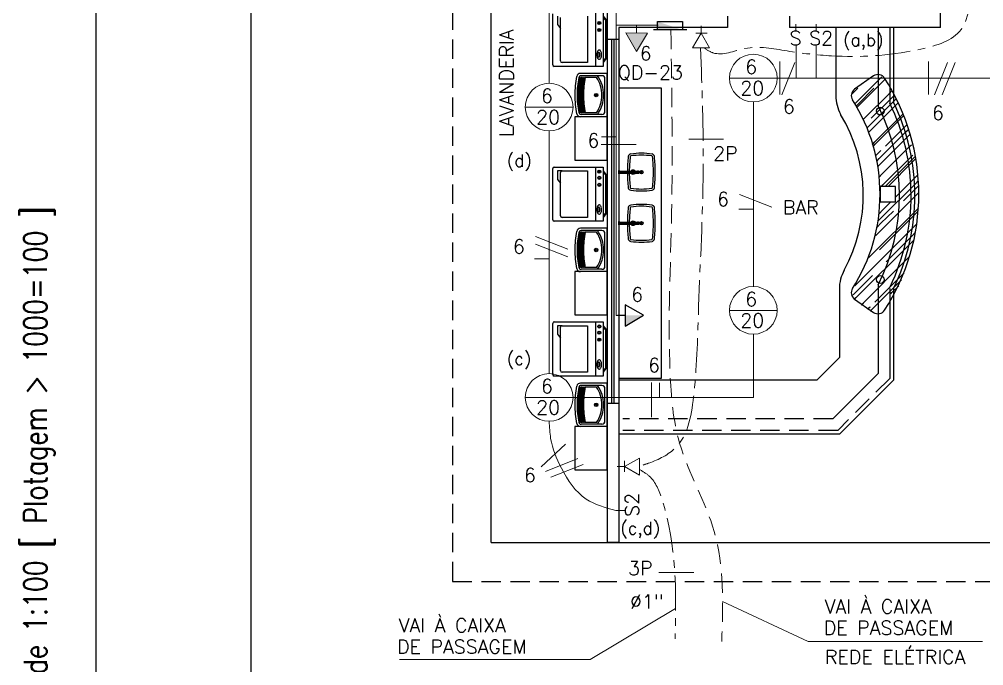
# Model space of a CAD drawing. Extents: x 1.6 to 100.8, y -3.3 to 55.9.
# Drawn here: x 1.56 to 14.01, y 8.02 to 16.37 of the extents above; entities that cross this region are included whole.
import ezdxf
from ezdxf.enums import TextEntityAlignment as Align

# ---------------------------------------------------------------- set-up
doc = ezdxf.new("R2010")
doc.units = 0
doc.header["$MEASUREMENT"] = 0
doc.linetypes.add('CENTER2', pattern=[1.125, 0.75, -0.125, 0.125, -0.125])
doc.linetypes.add('HIDDEN', pattern=[0.375, 0.25, -0.125])
doc.layers.get('0').update_dxf_attribs({"linetype": 'CONTINUOUS'})
for name, color, linetype in [('2-MATERIAIS', 2, 'CONTINUOUS'), ('FIACAO', 6, 'CONTINUOUS'), ('INTE-TOM', 4, 'CONTINUOUS'), ('QUADROS', 30, 'CONTINUOUS'), ('Texto', 2, 'CONTINUOUS'), ('Tub_Eletr_parede', 3, 'CONTINUOUS'), ('Tub_Eletr_piso', 3, 'HIDDEN'), ('Tub_Tel_piso', 230, 'HIDDEN')]:
    doc.layers.add(name, color=color, linetype=linetype)
doc.styles.add('ROMANS', font='romans.shx')
doc.styles.add('TXT_TEXTO', font='ROMANS.shx')

# ---------------------------------------------------------------- blocks, each defined once
blk = doc.blocks.new('QF')
at = {"layer": 'QUADROS'}
for p, q in [((-0.05, -0.15), (-0.05, 0.15)), ((-0.05, 0.15), (0.05, 0.15)), ((0.05, 0.2), (0.05, -0.2)), ((0.05, -0.15), (-0.05, -0.15))]:
    blk.add_line(p, q, dxfattribs=at)
blk.add_solid([(-0.05, -0.15), (0.05, 0.15), (0.05, -0.15)], dxfattribs=at)
blk = doc.blocks.new('T5')
at = {"layer": 'INTE-TOM'}
blk.add_line((0, 0.05), (0, 0), dxfattribs=at)
blk.add_lwpolyline([(-0.0689, 0.0495), (0.0689, 0.0505), (-0.0009, 0.1694)], close=True, dxfattribs=at)
blk.add_solid([(0, 0.05), (-0.0009, 0.1694), (0.0689, 0.0505)], dxfattribs=at)

msp = doc.modelspace()

# ---------------------------------------------------------------- linework, layer by layer
msp.add_line((2.544, 55.932), (2.544, 0.867))
at = {"color": 170}
msp.add_line((4.544, 54.932), (4.544, 1.867), dxfattribs=at)
at = {"color": 8, "linetype": 'HIDDEN'}
for p, q in [((7.147, 25.108), (7.147, 9.108)), ((12.792, 11.729), (12.121, 11.058)), ((9.147, 11.409), (9.297, 11.409)), ((12.059, 11.208), (9.347, 11.208)), ((12.121, 11.058), (9.347, 11.058)), ((7.147, 9.108), (25.147, 9.108))]:
    msp.add_line(p, q, dxfattribs=at)
at = {"color": 8}
for p, q in [((7.647, 9.608), (7.647, 24.608)), ((9.147, 24.608), (9.147, 9.608)), ((13.447, 16.259), (13.447, 21.559)), ((8.443, 15.779), (8.443, 16.439)), ((8.993, 16.459), (8.993, 15.759)), ((9.093, 16.459), (9.093, 15.759)), ((8.503, 16.409), (8.503, 16.299)), ((8.543, 15.829), (8.543, 16.389)), ((8.893, 16.409), (8.893, 15.809)), ((9.093, 16.409), (9.133, 16.359)), ((9.093, 16.4), (9.127, 16.357)), ((9.093, 16.392), (9.122, 16.356)), ((9.122, 16.356), (9.122, 15.863)), ((9.127, 16.357), (9.127, 15.862)), ((9.133, 16.359), (9.133, 15.859)), ((10.697, 16.409), (10.697, 16.259)), ((11.497, 16.409), (11.497, 16.259)), ((8.503, 16.299), (8.543, 16.249)), ((9.297, 16.259), (9.297, 9.608)), ((10.697, 16.259), (9.297, 16.259)), ((13.447, 16.259), (11.497, 16.259)), ((12.097, 16.259), (12.097, 15.38)), ((12.642, 16.259), (12.642, 15.25)), ((12.792, 16.259), (12.792, 15.285)), ((12.842, 16.259), (12.842, 15.297)), ((9.147, 16.109), (9.297, 16.109)), ((9.207, 11.409), (9.207, 16.109)), ((9.237, 11.409), (9.237, 16.109)), ((8.893, 15.809), (8.563, 15.809)), ((9.122, 15.863), (9.093, 15.827)), ((9.127, 15.862), (9.093, 15.819)), ((9.133, 15.859), (9.093, 15.809)), ((9.093, 15.759), (8.463, 15.759)), ((8.794, 15.617), (8.787, 15.617)), ((9.147, 15.668), (8.801, 15.668)), ((8.808, 15.617), (8.801, 15.617)), ((9.077, 15.638), (8.809, 15.638)), ((8.823, 15.617), (8.815, 15.617)), ((8.837, 15.617), (8.83, 15.617)), ((8.851, 15.617), (8.844, 15.617)), ((9.006, 15.617), (8.862, 15.617)), ((9.117, 15.178), (9.117, 15.598)), ((9.147, 15.108), (9.147, 15.668)), ((12.584, 15.635), (12.338, 15.463)), ((12.366, 15.3), (12.661, 15.595)), ((12.661, 15.595), (12.691, 15.625)), ((12.7, 15.559), (12.729, 15.588)), ((9.847, 15.478), (9.297, 15.478)), ((9.297, 15.478), (9.297, 14.208)), ((9.847, 11.733), (9.847, 15.478)), ((12.301, 15.397), (12.382, 15.479)), ((12.384, 15.271), (12.589, 15.477)), ((12.394, 15.253), (12.7, 15.559)), ((12.788, 15.41), (12.817, 15.44)), ((12.477, 15.099), (12.788, 15.41)), ((12.554, 15.088), (12.819, 15.353)), ((12.819, 15.353), (12.849, 15.382)), ((12.843, 15.306), (12.873, 15.336)), ((12.337, 15.271), (12.366, 15.3)), ((12.354, 15.242), (12.384, 15.271)), ((12.365, 15.224), (12.394, 15.253)), ((12.526, 14.989), (12.843, 15.306)), ((12.549, 14.934), (12.868, 15.254)), ((12.868, 15.254), (12.898, 15.284)), ((9.147, 15.108), (8.727, 15.108)), ((8.727, 15.108), (8.727, 14.548)), ((8.794, 15.16), (8.787, 15.16)), ((8.808, 15.16), (8.801, 15.16)), ((9.147, 15.108), (8.801, 15.108)), ((9.077, 15.138), (8.809, 15.138)), ((8.823, 15.16), (8.815, 15.16)), ((8.837, 15.16), (8.83, 15.16)), ((8.851, 15.16), (8.844, 15.16)), ((9.006, 15.16), (8.862, 15.16)), ((9.147, 14.548), (9.147, 15.108)), ((12.447, 15.069), (12.477, 15.099)), ((12.602, 14.783), (12.93, 15.111)), ((12.61, 14.758), (12.94, 15.088)), ((12.93, 15.111), (12.961, 15.142)), ((12.94, 15.088), (12.97, 15.119)), ((12.496, 14.959), (12.526, 14.989)), ((12.736, 14.729), (12.981, 14.974)), ((12.981, 14.974), (13.013, 15.006)), ((13.001, 14.913), (13.033, 14.945)), ((12.518, 14.903), (12.549, 14.934)), ((12.658, 14.57), (13.001, 14.913)), ((12.672, 14.499), (13.021, 14.848)), ((13.021, 14.848), (13.053, 14.88)), ((12.57, 14.751), (12.602, 14.783)), ((12.577, 14.726), (12.61, 14.758)), ((12.691, 14.366), (13.053, 14.728)), ((13.053, 14.728), (13.072, 14.747)), ((12.61, 14.603), (12.643, 14.636)), ((12.624, 14.536), (12.658, 14.57)), ((12.643, 14.636), (12.678, 14.671)), ((12.704, 14.227), (13.08, 14.603)), ((13.08, 14.603), (13.09, 14.612)), ((13.087, 14.561), (13.122, 14.595)), ((13.092, 14.53), (13.127, 14.565)), ((8.463, 14.459), (9.093, 14.459)), ((8.727, 14.548), (9.147, 14.548)), ((8.993, 14.459), (8.993, 13.759)), ((9.093, 14.459), (9.093, 13.759)), ((12.637, 14.464), (12.672, 14.499)), ((12.735, 14.208), (13.087, 14.561)), ((12.771, 14.208), (13.092, 14.53)), ((8.443, 13.779), (8.443, 14.439)), ((8.503, 14.409), (8.503, 14.299)), ((8.563, 14.409), (8.503, 14.409)), ((8.543, 13.829), (8.543, 14.389)), ((8.563, 14.409), (8.893, 14.409)), ((8.893, 14.409), (8.893, 13.809)), ((9.093, 14.409), (9.133, 14.359)), ((9.093, 14.4), (9.127, 14.357)), ((9.093, 14.392), (9.122, 14.356)), ((9.122, 14.356), (9.122, 13.863)), ((9.127, 14.357), (9.127, 13.862)), ((9.133, 14.359), (9.133, 13.859)), ((9.302, 14.415), (9.297, 14.415)), ((9.302, 14.413), (9.297, 14.413)), ((9.302, 14.407), (9.297, 14.407)), ((9.302, 14.399), (9.297, 14.399)), ((9.302, 14.388), (9.297, 14.388)), ((9.302, 14.38), (9.297, 14.38)), ((9.302, 14.374), (9.297, 14.374)), ((9.302, 14.372), (9.297, 14.372)), ((9.302, 14.406), (9.453, 14.406)), ((9.302, 14.404), (9.453, 14.404)), ((9.302, 14.402), (9.452, 14.402)), ((9.302, 14.398), (9.451, 14.398)), ((9.302, 14.389), (9.451, 14.389)), ((9.302, 14.384), (9.452, 14.384)), ((9.302, 14.382), (9.453, 14.382)), ((9.302, 14.381), (9.453, 14.381)), ((9.508, 14.406), (9.552, 14.406)), ((9.508, 14.404), (9.558, 14.404)), ((9.508, 14.382), (9.558, 14.382)), ((9.508, 14.381), (9.552, 14.381)), ((9.509, 14.402), (9.561, 14.402)), ((9.509, 14.384), (9.56, 14.384)), ((9.51, 14.398), (9.563, 14.398)), ((9.51, 14.389), (9.563, 14.389)), ((12.655, 14.33), (12.691, 14.366)), ((12.868, 14.069), (13.118, 14.319)), ((13.118, 14.319), (13.155, 14.356)), ((8.503, 14.299), (8.543, 14.249)), ((12.868, 14.208), (12.668, 14.208)), ((12.668, 14.208), (12.668, 14.008)), ((12.686, 14.208), (12.704, 14.227)), ((12.69, 13.81), (13.124, 14.243)), ((12.868, 14.008), (12.868, 14.208)), ((13.124, 14.243), (13.161, 14.281)), ((13.126, 14.179), (13.165, 14.218)), ((12.659, 13.623), (13.128, 14.092)), ((12.971, 14.024), (13.126, 14.179)), ((13.128, 14.092), (13.167, 14.132)), ((9.297, 14.008), (9.297, 12.508)), ((12.668, 14.008), (12.868, 14.008)), ((12.7, 13.901), (12.807, 14.008)), ((9.122, 13.863), (9.093, 13.827)), ((9.127, 13.862), (9.093, 13.819)), ((9.133, 13.859), (9.093, 13.809)), ((12.585, 13.351), (13.12, 13.886)), ((12.655, 13.856), (12.7, 13.901)), ((12.662, 13.389), (13.116, 13.844)), ((12.679, 13.732), (12.839, 13.891)), ((13.116, 13.844), (13.16, 13.887)), ((13.12, 13.886), (13.163, 13.929)), ((9.093, 13.759), (8.463, 13.759)), ((8.893, 13.809), (8.563, 13.809)), ((9.302, 13.755), (9.297, 13.755)), ((9.302, 13.752), (9.297, 13.752)), ((9.302, 13.747), (9.297, 13.747)), ((9.302, 13.739), (9.297, 13.739)), ((9.302, 13.727), (9.297, 13.727)), ((9.302, 13.719), (9.297, 13.719)), ((9.302, 13.714), (9.297, 13.714)), ((9.302, 13.712), (9.297, 13.712)), ((9.302, 13.746), (9.453, 13.746)), ((9.302, 13.744), (9.453, 13.744)), ((9.302, 13.742), (9.452, 13.742)), ((9.302, 13.737), (9.451, 13.737)), ((9.302, 13.729), (9.451, 13.729)), ((9.302, 13.724), (9.452, 13.724)), ((9.302, 13.722), (9.453, 13.722)), ((9.302, 13.721), (9.453, 13.721)), ((9.508, 13.746), (9.552, 13.746)), ((9.508, 13.744), (9.558, 13.744)), ((9.508, 13.722), (9.558, 13.722)), ((9.508, 13.721), (9.552, 13.721)), ((9.509, 13.742), (9.561, 13.742)), ((9.509, 13.724), (9.56, 13.724)), ((9.51, 13.737), (9.563, 13.737)), ((9.51, 13.729), (9.563, 13.729)), ((12.63, 13.683), (12.679, 13.732)), ((12.644, 13.763), (12.69, 13.81)), ((13.096, 13.678), (13.143, 13.725)), ((8.794, 13.617), (8.787, 13.617)), ((9.147, 13.668), (8.801, 13.668)), ((8.808, 13.617), (8.801, 13.617)), ((9.077, 13.638), (8.809, 13.638)), ((8.823, 13.617), (8.815, 13.617)), ((8.837, 13.617), (8.83, 13.617)), ((8.851, 13.617), (8.844, 13.617)), ((9.006, 13.617), (8.862, 13.617)), ((9.117, 13.178), (9.117, 13.598)), ((9.147, 13.108), (9.147, 13.668)), ((12.447, 13.029), (13.096, 13.678)), ((12.607, 13.571), (12.659, 13.623)), ((13.076, 13.567), (13.126, 13.617)), ((12.36, 12.773), (13.055, 13.467)), ((12.745, 13.235), (13.076, 13.567)), ((13.055, 13.467), (13.108, 13.52)), ((12.518, 13.284), (12.585, 13.351)), ((12.454, 12.707), (12.992, 13.246)), ((12.992, 13.246), (13.053, 13.307)), ((9.147, 13.108), (8.727, 13.108)), ((8.727, 13.108), (8.727, 12.548)), ((8.794, 13.16), (8.787, 13.16)), ((8.808, 13.16), (8.801, 13.16)), ((9.147, 13.108), (8.801, 13.108)), ((9.077, 13.138), (8.809, 13.138)), ((8.823, 13.16), (8.815, 13.16)), ((8.837, 13.16), (8.83, 13.16)), ((8.851, 13.16), (8.844, 13.16)), ((9.006, 13.16), (8.862, 13.16)), ((9.147, 12.548), (9.147, 13.108)), ((12.907, 13.019), (12.98, 13.092)), ((12.336, 12.826), (12.568, 13.059)), ((12.343, 12.925), (12.447, 13.029)), ((12.602, 12.714), (12.907, 13.019)), ((12.863, 12.922), (12.943, 13.002)), ((12.142, 12.885), (12.142, 11.998)), ((12.3, 12.791), (12.336, 12.826)), ((12.568, 12.627), (12.863, 12.922)), ((12.642, 12.937), (12.642, 11.791)), ((12.792, 12.89), (12.792, 11.729)), ((12.805, 12.822), (12.821, 12.837)), ((12.821, 12.837), (12.909, 12.925)), ((12.842, 12.89), (12.842, 11.708)), ((12.332, 12.744), (12.36, 12.773)), ((12.338, 12.754), (12.584, 12.582)), ((12.425, 12.679), (12.454, 12.707)), ((12.508, 12.62), (12.537, 12.649)), ((12.537, 12.649), (12.543, 12.655)), ((12.539, 12.598), (12.568, 12.627)), ((8.463, 12.459), (9.093, 12.459)), ((8.727, 12.548), (9.147, 12.548)), ((8.993, 12.459), (8.993, 11.759)), ((9.093, 12.459), (9.093, 11.759)), ((9.297, 12.508), (9.297, 11.733)), ((8.443, 11.779), (8.443, 12.439)), ((8.503, 12.409), (8.503, 12.299)), ((8.563, 12.409), (8.503, 12.409)), ((8.543, 11.829), (8.543, 12.389)), ((8.563, 12.409), (8.893, 12.409)), ((8.893, 12.409), (8.893, 11.809)), ((9.093, 12.409), (9.133, 12.359)), ((9.093, 12.4), (9.127, 12.357)), ((9.093, 12.392), (9.122, 12.356)), ((9.122, 12.356), (9.122, 11.863)), ((9.127, 12.357), (9.127, 11.862)), ((9.133, 12.359), (9.133, 11.859)), ((8.503, 12.299), (8.543, 12.249)), ((12.142, 11.998), (11.852, 11.708)), ((9.122, 11.863), (9.093, 11.827)), ((9.127, 11.862), (9.093, 11.819)), ((9.133, 11.859), (9.093, 11.809)), ((9.093, 11.759), (8.463, 11.759)), ((8.893, 11.809), (8.563, 11.809)), ((9.297, 11.733), (9.847, 11.733)), ((11.852, 11.708), (9.297, 11.708)), ((12.642, 11.791), (12.059, 11.208)), ((12.842, 11.708), (12.142, 11.008)), ((8.794, 11.617), (8.787, 11.617)), ((9.147, 11.668), (8.801, 11.668)), ((8.808, 11.617), (8.801, 11.617)), ((9.077, 11.638), (8.809, 11.638)), ((8.823, 11.617), (8.815, 11.617)), ((8.837, 11.617), (8.83, 11.617)), ((8.851, 11.617), (8.844, 11.617)), ((9.006, 11.617), (8.862, 11.617)), ((9.117, 11.178), (9.117, 11.598)), ((9.147, 11.108), (9.147, 11.668)), ((9.147, 11.108), (8.727, 11.108)), ((8.727, 11.108), (8.727, 10.548)), ((8.794, 11.16), (8.787, 11.16)), ((8.808, 11.16), (8.801, 11.16)), ((9.147, 11.108), (8.801, 11.108)), ((9.077, 11.138), (8.809, 11.138)), ((8.823, 11.16), (8.815, 11.16)), ((8.837, 11.16), (8.83, 11.16)), ((8.851, 11.16), (8.844, 11.16)), ((9.006, 11.16), (8.862, 11.16)), ((9.147, 10.548), (9.147, 11.108)), ((12.142, 11.008), (9.297, 11.008)), ((8.727, 10.548), (9.147, 10.548)), ((7.647, 9.608), (24.647, 9.608)), ((9.297, 9.608), (9.147, 9.608)), ((9.297, 9.608), (9.147, 9.608))]:
    msp.add_line(p, q, dxfattribs=at)
at = {"color": 171, "lineweight": 15}
for p, q in [((11.738, 8.33), (10.635, 8.849)), ((8.924, 8.1), (10.029, 8.756)), ((13.992, 8.33), (11.738, 8.33)), ((6.463, 8.1), (8.924, 8.1))]:
    msp.add_line(p, q, dxfattribs=at)
at = {"color": 8}
for points in [[(9.297, 14.371), (9.297, 14.416), (9.302, 14.416), (9.302, 14.371)], [(9.297, 13.711), (9.297, 13.756), (9.302, 13.756), (9.302, 13.711)]]:
    msp.add_lwpolyline(points, close=True, dxfattribs=at)
for centre, radius in [((9.043, 16.319), 0.02), ((9.043, 16.319), 0.0123), ((9.043, 16.229), 0.02), ((9.043, 16.229), 0.0123), ((9.003, 15.388), 0.0225), ((9.003, 15.388), 0.011), ((12.67, 15.181), 0.05), ((9.043, 14.399), 0.02), ((9.043, 14.319), 0.02), ((9.043, 14.399), 0.0123), ((9.043, 14.319), 0.0123), ((9.48, 14.393), 0.03), ((9.48, 14.393), 0.0261), ((9.48, 14.393), 0.0151), ((9.48, 14.393), 0.00444), ((9.587, 14.393), 0.0225), ((9.587, 14.393), 0.00825), ((9.043, 14.229), 0.02), ((9.043, 14.229), 0.0123), ((9.48, 13.733), 0.03), ((9.48, 13.733), 0.0261), ((9.48, 13.733), 0.0151), ((9.48, 13.733), 0.00444), ((9.587, 13.733), 0.0225), ((9.587, 13.733), 0.00825), ((9.003, 13.388), 0.0225), ((9.003, 13.388), 0.011), ((12.67, 13.006), 0.05), ((9.043, 12.399), 0.02), ((9.043, 12.319), 0.02), ((9.043, 12.399), 0.0123), ((9.043, 12.319), 0.0123), ((9.043, 12.229), 0.02), ((9.043, 12.229), 0.0123), ((9.003, 11.388), 0.0225), ((9.003, 11.388), 0.011)]:
    msp.add_circle(centre, radius, dxfattribs=at)
for centre, radius, start, end in [((9.133, 15.909), 0.12, 168.2991, 180), ((9.088, 15.919), 0.0743, 153.4349, 168.2991), ((9.06, 15.933), 0.0431, 129.6393, 153.4349), ((9.047, 15.921), 0.0215, 129.6393, 153.4349), ((9.043, 15.954), 0.0159, 90, 129.6393), ((9.038, 15.932), 0.00797, 90, 129.6393), ((9.038, 15.932), 0.00797, 50.3607, 90), ((9.043, 15.954), 0.0159, 50.3607, 90), ((9.029, 15.921), 0.0215, 26.5651, 50.3607), ((9.026, 15.933), 0.0431, 26.5651, 50.3607), ((8.998, 15.919), 0.0743, 11.7009, 26.5651), ((8.953, 15.909), 0.12, 0, 11.7009), ((8.563, 15.829), 0.02, 180, 270), ((9.133, 15.909), 0.12, 180, 191.7009), ((9.088, 15.9), 0.0743, 191.7009, 206.5651), ((9.06, 15.886), 0.0431, 206.5651, 230.3607), ((9.083, 15.909), 0.0598, 168.2991, 180), ((9.083, 15.909), 0.0598, 180, 191.7009), ((9.061, 15.914), 0.0372, 153.4349, 168.2991), ((9.061, 15.905), 0.0372, 191.7009, 206.5651), ((9.047, 15.898), 0.0215, 206.5651, 230.3607), ((9.038, 15.887), 0.00797, 230.3607, 270), ((9.043, 15.865), 0.0159, 230.3607, 270), ((9.038, 15.887), 0.00797, 270, 309.6393), ((9.029, 15.898), 0.0215, 309.6393, 333.4349), ((9.043, 15.865), 0.0159, 270, 309.6393), ((9.015, 15.914), 0.0372, 11.7009, 26.5651), ((9.015, 15.905), 0.0372, 333.4349, 348.2991), ((8.993, 15.909), 0.0598, 0, 11.7009), ((8.993, 15.909), 0.0598, 348.2991, 0), ((9.026, 15.886), 0.0431, 309.6393, 333.4349), ((8.998, 15.9), 0.0743, 333.4349, 348.2991), ((8.953, 15.909), 0.12, 348.2991, 360), ((8.463, 15.779), 0.02, 180, 270), ((9.91, 15.388), 1.183, 168.2868, 180), ((8.801, 15.618), 0.05, 90, 168.2868), ((9.91, 15.388), 1.153, 168.7018, 180), ((9.969, 15.397), 1.202, 169.4577, 180.4155), ((9.969, 15.397), 1.195, 169.3953, 180.4155), ((8.809, 15.608), 0.03, 90, 168.7018), ((9.969, 15.397), 1.188, 169.3321, 180.4155), ((9.969, 15.397), 1.181, 169.2681, 180.4155), ((9.969, 15.397), 1.174, 169.2033, 180.4155), ((9.969, 15.397), 1.167, 169.1378, 180.4155), ((9.969, 15.397), 1.16, 169.0715, 180.4155), ((9.969, 15.397), 1.153, 169.0043, 180.4155), ((9.969, 15.397), 1.146, 168.9363, 180.4155), ((9.969, 15.397), 1.139, 168.8675, 180.4155), ((9.972, 15.397), 1.132, 168.7978, 180.4155), ((8.689, 15.393), 0.388, 359.2963, 35.1797), ((8.701, 15.401), 0.397, 358.2163, 36.789), ((9.077, 15.598), 0.04, 0, 90), ((12.642, 15.553), 0.1, 32.8638, 125.0165), ((10.406, 14.108), 2.762, 327.1362, 32.8638), ((12.396, 15.381), 0.1, 125.0165, 212.5903), ((9.91, 15.388), 1.183, 180, 191.7132), ((9.91, 15.388), 1.153, 180, 191.2982), ((9.969, 15.38), 1.202, 179.5845, 190.5423), ((9.969, 15.38), 1.195, 179.5845, 190.6047), ((9.969, 15.38), 1.188, 179.5845, 190.6679), ((9.969, 15.38), 1.181, 179.5845, 190.7319), ((9.969, 15.38), 1.174, 179.5845, 190.7967), ((9.969, 15.38), 1.167, 179.5845, 190.8622), ((9.969, 15.38), 1.16, 179.5845, 190.9285), ((9.969, 15.38), 1.153, 179.5845, 190.9957), ((9.969, 15.38), 1.146, 179.5845, 191.0637), ((9.969, 15.38), 1.139, 179.5845, 191.1325), ((9.972, 15.38), 1.132, 179.5845, 191.2022), ((8.689, 15.384), 0.388, 324.8203, 0.7037), ((8.701, 15.376), 0.397, 323.211, 1.7837), ((12.597, 15.38), 0.5, 180, 208.7407), ((10.406, 14.108), 2.262, 327.4097, 32.5903), ((10.356, 14.093), 2.562, 333.1671, 26.8329), ((10.356, 14.093), 2.712, 334.1742, 26.0669), ((10.356, 14.093), 2.762, 334.1742, 25.8258), ((8.801, 15.158), 0.05, 191.7132, 270), ((8.809, 15.168), 0.03, 191.2982, 270), ((9.077, 15.178), 0.04, 270, 0), ((10.439, 14.093), 2.012, 331.2593, 31.3124), ((11.15, 14.392), 1.744, 173.2713, 179.5429), ((9.454, 14.592), 0.036, 98.18, 173.2558), ((11.134, 14.393), 1.703, 173.2558, 179.5794), ((9.454, 14.592), 0.011, 98.18, 173.2558), ((9.587, 13.669), 0.968, 90, 98.18), ((9.587, 13.669), 0.943, 90, 98.18), ((9.587, 13.669), 0.968, 81.82, 90), ((9.587, 13.669), 0.943, 81.82, 90), ((9.719, 14.592), 0.011, 6.7442, 81.82), ((9.719, 14.592), 0.036, 6.7442, 81.82), ((8.039, 14.393), 1.703, 0, 6.7442), ((8.039, 14.393), 1.728, 0, 6.7442), ((8.463, 14.439), 0.02, 90, 180), ((8.563, 14.389), 0.02, 90, 180), ((11.134, 14.393), 1.728, 180.4206, 186.7442), ((11.134, 14.393), 1.703, 180.4206, 186.7442), ((9.465, 14.42), 0.0151, 240, 0), ((9.45, 14.393), 0.0151, 300, 60), ((9.465, 14.367), 0.0151, 360, 120), ((9.496, 14.42), 0.0151, 180, 300), ((9.496, 14.367), 0.0151, 60, 180), ((9.511, 14.393), 0.0151, 120, 240), ((9.532, 14.393), 0.0125, 270, 90), ((9.543, 14.393), 0.0125, 270, 90), ((9.548, 14.393), 0.0125, 270, 90), ((9.552, 14.393), 0.0125, 270, 90), ((8.039, 14.393), 1.703, 353.2558, 0), ((8.039, 14.393), 1.728, 353.2558, 0), ((9.454, 14.195), 0.011, 186.7442, 261.82), ((9.719, 14.195), 0.011, 278.18, 353.2558), ((9.454, 14.195), 0.036, 186.7442, 261.82), ((9.587, 15.118), 0.968, 261.82, 270), ((9.587, 15.118), 0.943, 261.82, 270), ((9.587, 15.118), 0.943, 270, 278.18), ((9.587, 15.118), 0.968, 270, 278.18), ((9.719, 14.195), 0.036, 278.18, 353.2558), ((9.088, 13.919), 0.0743, 153.4349, 168.2991), ((9.06, 13.933), 0.0431, 129.6393, 153.4349), ((9.043, 13.954), 0.0159, 90, 129.6393), ((9.043, 13.954), 0.0159, 50.3607, 90), ((9.026, 13.933), 0.0431, 26.5651, 50.3607), ((8.998, 13.919), 0.0743, 11.7009, 26.5651), ((9.454, 13.932), 0.036, 98.18, 173.2558), ((9.454, 13.932), 0.011, 98.18, 173.2558), ((9.587, 13.009), 0.968, 90, 98.18), ((9.587, 13.009), 0.943, 90, 98.18), ((9.587, 13.009), 0.968, 81.82, 90), ((9.587, 13.009), 0.943, 81.82, 90), ((9.719, 13.932), 0.011, 6.7442, 81.82), ((9.719, 13.932), 0.036, 6.7442, 81.82), ((8.563, 13.829), 0.02, 180, 270), ((9.133, 13.909), 0.12, 168.2991, 180), ((9.133, 13.909), 0.12, 180, 191.7009), ((9.088, 13.9), 0.0743, 191.7009, 206.5651), ((9.06, 13.886), 0.0431, 206.5651, 230.3607), ((9.083, 13.909), 0.0598, 168.2991, 180), ((9.083, 13.909), 0.0598, 180, 191.7009), ((9.061, 13.914), 0.0372, 153.4349, 168.2991), ((9.061, 13.905), 0.0372, 191.7009, 206.5651), ((9.047, 13.921), 0.0215, 129.6393, 153.4349), ((9.047, 13.898), 0.0215, 206.5651, 230.3607), ((9.038, 13.932), 0.00797, 90, 129.6393), ((9.038, 13.887), 0.00797, 230.3607, 270), ((9.043, 13.865), 0.0159, 230.3607, 270), ((9.038, 13.932), 0.00797, 50.3607, 90), ((9.038, 13.887), 0.00797, 270, 309.6393), ((9.029, 13.921), 0.0215, 26.5651, 50.3607), ((9.029, 13.898), 0.0215, 309.6393, 333.4349), ((9.043, 13.865), 0.0159, 270, 309.6393), ((9.015, 13.914), 0.0372, 11.7009, 26.5651), ((9.015, 13.905), 0.0372, 333.4349, 348.2991), ((8.993, 13.909), 0.0598, 0, 11.7009), ((8.993, 13.909), 0.0598, 348.2991, 0), ((9.026, 13.886), 0.0431, 309.6393, 333.4349), ((8.998, 13.9), 0.0743, 333.4349, 348.2991), ((8.953, 13.909), 0.12, 0, 11.7009), ((8.953, 13.909), 0.12, 348.2991, 360), ((11.15, 13.732), 1.744, 173.2713, 179.5429), ((11.134, 13.733), 1.703, 173.2558, 179.5794), ((8.039, 13.733), 1.703, 0, 6.7442), ((8.039, 13.733), 1.728, 0, 6.7442), ((8.463, 13.779), 0.02, 180, 270), ((11.134, 13.733), 1.728, 180.4206, 186.7442), ((11.134, 13.733), 1.703, 180.4206, 186.7442), ((9.465, 13.759), 0.0151, 240, 0), ((9.45, 13.733), 0.0151, 300, 60), ((9.465, 13.707), 0.0151, 360, 120), ((9.496, 13.759), 0.0151, 180, 300), ((9.496, 13.707), 0.0151, 60, 180), ((9.511, 13.733), 0.0151, 120, 240), ((9.532, 13.733), 0.0125, 270, 90), ((9.543, 13.733), 0.0125, 270, 90), ((9.548, 13.733), 0.0125, 270, 90), ((9.552, 13.733), 0.0125, 270, 90), ((8.039, 13.733), 1.703, 353.2558, 0), ((8.039, 13.733), 1.728, 353.2558, 0), ((9.91, 13.388), 1.183, 168.2868, 180), ((8.801, 13.618), 0.05, 90, 168.2868), ((9.91, 13.388), 1.153, 168.7018, 180), ((9.969, 13.397), 1.202, 169.4577, 180.4155), ((9.969, 13.397), 1.195, 169.3953, 180.4155), ((8.809, 13.608), 0.03, 90, 168.7018), ((9.969, 13.397), 1.188, 169.3321, 180.4155), ((9.969, 13.397), 1.181, 169.2681, 180.4155), ((9.969, 13.397), 1.174, 169.2033, 180.4155), ((9.969, 13.397), 1.167, 169.1378, 180.4155), ((9.969, 13.397), 1.16, 169.0715, 180.4155), ((9.969, 13.397), 1.153, 169.0043, 180.4155), ((9.969, 13.397), 1.146, 168.9363, 180.4155), ((9.969, 13.397), 1.139, 168.8675, 180.4155), ((9.972, 13.397), 1.132, 168.7978, 180.4155), ((8.689, 13.393), 0.388, 359.2963, 35.1797), ((8.701, 13.401), 0.397, 358.2163, 36.789), ((9.077, 13.598), 0.04, 0, 90), ((9.454, 13.535), 0.036, 186.7442, 261.82), ((9.454, 13.535), 0.011, 186.7442, 261.82), ((9.587, 14.457), 0.968, 261.82, 270), ((9.587, 14.457), 0.943, 261.82, 270), ((9.587, 14.457), 0.943, 270, 278.18), ((9.587, 14.457), 0.968, 270, 278.18), ((9.719, 13.535), 0.011, 278.18, 353.2558), ((9.719, 13.535), 0.036, 278.18, 353.2558), ((9.91, 13.388), 1.183, 180, 191.7132), ((9.91, 13.388), 1.153, 180, 191.2982), ((9.969, 13.38), 1.202, 179.5845, 190.5423), ((9.969, 13.38), 1.195, 179.5845, 190.6047), ((9.969, 13.38), 1.188, 179.5845, 190.6679), ((9.969, 13.38), 1.181, 179.5845, 190.7319), ((9.969, 13.38), 1.174, 179.5845, 190.7967), ((9.969, 13.38), 1.167, 179.5845, 190.8622), ((9.969, 13.38), 1.16, 179.5845, 190.9285), ((9.969, 13.38), 1.153, 179.5845, 190.9957), ((9.969, 13.38), 1.146, 179.5845, 191.0637), ((9.969, 13.38), 1.139, 179.5845, 191.1325), ((9.972, 13.38), 1.132, 179.5845, 191.2022), ((8.689, 13.384), 0.388, 324.8203, 0.7037), ((8.701, 13.376), 0.397, 323.211, 1.7837), ((8.801, 13.158), 0.05, 191.7132, 270), ((8.809, 13.168), 0.03, 191.2982, 270), ((9.077, 13.178), 0.04, 270, 0), ((12.642, 12.885), 0.5, 151.2593, 180), ((12.396, 12.836), 0.1, 147.4097, 234.9835), ((12.642, 12.664), 0.1, 234.9835, 327.1362), ((8.463, 12.439), 0.02, 90, 180), ((8.563, 12.389), 0.02, 90, 180), ((9.088, 11.919), 0.0743, 153.4349, 168.2991), ((9.06, 11.933), 0.0431, 129.6393, 153.4349), ((9.043, 11.954), 0.0159, 90, 129.6393), ((9.043, 11.954), 0.0159, 50.3607, 90), ((9.026, 11.933), 0.0431, 26.5651, 50.3607), ((8.998, 11.919), 0.0743, 11.7009, 26.5651), ((8.563, 11.829), 0.02, 180, 270), ((9.133, 11.909), 0.12, 168.2991, 180), ((9.133, 11.909), 0.12, 180, 191.7009), ((9.088, 11.9), 0.0743, 191.7009, 206.5651), ((9.06, 11.886), 0.0431, 206.5651, 230.3607), ((9.083, 11.909), 0.0598, 168.2991, 180), ((9.083, 11.909), 0.0598, 180, 191.7009), ((9.061, 11.914), 0.0372, 153.4349, 168.2991), ((9.061, 11.905), 0.0372, 191.7009, 206.5651), ((9.047, 11.921), 0.0215, 129.6393, 153.4349), ((9.047, 11.898), 0.0215, 206.5651, 230.3607), ((9.038, 11.932), 0.00797, 90, 129.6393), ((9.038, 11.887), 0.00797, 230.3607, 270), ((9.043, 11.865), 0.0159, 230.3607, 270), ((9.038, 11.932), 0.00797, 50.3607, 90), ((9.038, 11.887), 0.00797, 270, 309.6393), ((9.029, 11.921), 0.0215, 26.5651, 50.3607), ((9.029, 11.898), 0.0215, 309.6393, 333.4349), ((9.043, 11.865), 0.0159, 270, 309.6393), ((9.015, 11.914), 0.0372, 11.7009, 26.5651), ((9.015, 11.905), 0.0372, 333.4349, 348.2991), ((8.993, 11.909), 0.0598, 0, 11.7009), ((8.993, 11.909), 0.0598, 348.2991, 0), ((9.026, 11.886), 0.0431, 309.6393, 333.4349), ((8.998, 11.9), 0.0743, 333.4349, 348.2991), ((8.953, 11.909), 0.12, 0, 11.7009), ((8.953, 11.909), 0.12, 348.2991, 360), ((8.463, 11.779), 0.02, 180, 270), ((9.91, 11.388), 1.183, 168.2868, 180), ((8.801, 11.618), 0.05, 90, 168.2868), ((9.91, 11.388), 1.153, 168.7018, 180), ((9.969, 11.397), 1.202, 169.4577, 180.4155), ((9.969, 11.397), 1.195, 169.3953, 180.4155), ((8.809, 11.608), 0.03, 90, 168.7018), ((9.969, 11.397), 1.188, 169.3321, 180.4155), ((9.969, 11.397), 1.181, 169.2681, 180.4155), ((9.969, 11.397), 1.174, 169.2033, 180.4155), ((9.969, 11.397), 1.167, 169.1378, 180.4155), ((9.969, 11.397), 1.16, 169.0715, 180.4155), ((9.969, 11.397), 1.153, 169.0043, 180.4155), ((9.969, 11.397), 1.146, 168.9363, 180.4155), ((9.969, 11.397), 1.139, 168.8675, 180.4155), ((9.972, 11.397), 1.132, 168.7978, 180.4155), ((8.689, 11.393), 0.388, 359.2963, 35.1797), ((8.701, 11.401), 0.397, 358.2163, 36.789), ((9.077, 11.598), 0.04, 0, 90), ((9.91, 11.388), 1.183, 180, 191.7132), ((9.91, 11.388), 1.153, 180, 191.2982), ((9.969, 11.38), 1.202, 179.5845, 190.5423), ((9.969, 11.38), 1.195, 179.5845, 190.6047), ((9.969, 11.38), 1.188, 179.5845, 190.6679), ((9.969, 11.38), 1.181, 179.5845, 190.7319), ((9.969, 11.38), 1.174, 179.5845, 190.7967), ((9.969, 11.38), 1.167, 179.5845, 190.8622), ((9.969, 11.38), 1.16, 179.5845, 190.9285), ((9.969, 11.38), 1.153, 179.5845, 190.9957), ((9.969, 11.38), 1.146, 179.5845, 191.0637), ((9.969, 11.38), 1.139, 179.5845, 191.1325), ((9.972, 11.38), 1.132, 179.5845, 191.2022), ((8.689, 11.384), 0.388, 324.8203, 0.7037), ((8.701, 11.376), 0.397, 323.211, 1.7837), ((8.801, 11.158), 0.05, 191.7132, 270), ((8.809, 11.168), 0.03, 191.2982, 270), ((9.077, 11.178), 0.04, 270, 0)]:
    msp.add_arc(centre, radius, start, end, dxfattribs=at)
at = {"layer": '2-MATERIAIS', "color": 4, "lineweight": 15}
msp.add_line((9.526, 16.189), (9.526, 16.289), dxfattribs=at)
at = {"layer": '2-MATERIAIS', "color": 21, "lineweight": 15}
for p, q in [((10.247, 15.998), (10.359, 16.188)), ((10.291, 16.188), (10.434, 16.188)), ((10.359, 16.188), (10.359, 16.283)), ((10.359, 16.188), (10.466, 15.998)), ((10.247, 15.998), (10.466, 15.998)), ((9.371, 10.59), (9.276, 10.59)), ((9.371, 10.59), (9.562, 10.698)), ((9.371, 10.523), (9.371, 10.666)), ((9.562, 10.478), (9.371, 10.59)), ((9.562, 10.478), (9.562, 10.698))]:
    msp.add_line(p, q, dxfattribs=at)
at = {"layer": '2-MATERIAIS', "linetype": 'Continuous', "lineweight": 15}
for p, q in [((10.724, 15.608), (11.34, 15.608)), ((8.089, 15.233), (8.705, 15.233)), ((10.724, 12.608), (11.34, 12.608)), ((8.089, 11.483), (8.705, 11.483))]:
    msp.add_line(p, q, dxfattribs=at)
at = {"layer": '2-MATERIAIS', "color": 4, "lineweight": 15}
msp.add_lwpolyline([(9.388, 16.19), (9.664, 16.188), (9.524, 15.95)], close=True, dxfattribs=at)
at = {"layer": '2-MATERIAIS', "linetype": 'Continuous', "lineweight": 15}
for centre in [(11.032, 15.608), (8.397, 15.233), (11.032, 12.608), (8.397, 11.483)]:
    msp.add_circle(centre, 0.308, dxfattribs=at)
at = {"layer": '2-MATERIAIS', "color": 4, "lineweight": 15}
msp.add_solid([(9.388, 16.19), (9.524, 15.95), (9.664, 16.188)], dxfattribs=at)
at = {"layer": 'FIACAO', "lineweight": 15}
for p, q in [((11.372, 15.822), (11.372, 15.394)), ((11.566, 15.81), (11.4, 15.393)), ((13.292, 15.822), (13.292, 15.394)), ((13.536, 15.81), (13.371, 15.393)), ((13.636, 15.81), (13.471, 15.393)), ((9.074, 14.85), (9.263, 14.85)), ((10.2, 14.818), (10.648, 14.818)), ((9.07, 14.748), (9.519, 14.748)), ((10.855, 14.104), (11.272, 13.939)), ((10.843, 13.914), (11.032, 13.914)), ((8.219, 13.563), (8.636, 13.398)), ((8.219, 13.463), (8.636, 13.298)), ((8.207, 13.272), (8.397, 13.272)), ((9.717, 11.677), (9.717, 11.228)), ((9.819, 11.673), (9.819, 11.483)), ((8.607, 10.879), (8.295, 10.586)), ((8.765, 10.693), (8.348, 10.527)), ((8.834, 10.619), (8.417, 10.454)), ((9.814, 9.221), (10.262, 9.221))]:
    msp.add_line(p, q, dxfattribs=at)
at = {"layer": 'Tub_Eletr_parede', "lineweight": 15}
for p, q in [((9.263, 21.437), (9.263, 12.543)), ((8.397, 15.542), (8.397, 18.675)), ((9.803, 16.289), (9.263, 16.289)), ((11.581, 16.211), (11.581, 16.303)), ((11.842, 16.211), (11.842, 16.303)), ((11.584, 16.032), (11.584, 15.608)), ((11.844, 16.034), (11.844, 15.608)), ((14.149, 15.608), (11.34, 15.608)), ((11.032, 15.3), (11.032, 12.917)), ((8.397, 11.792), (8.397, 14.925)), ((9.277, 12.543), (9.263, 12.543)), ((11.032, 12.3), (11.032, 11.483)), ((8.705, 11.483), (11.032, 11.483)), ((9.374, 10.022), (9.259, 10.022))]:
    msp.add_line(p, q, dxfattribs=at)
msp.add_spline([(9.259, 10.022), (8.875, 10.169), (8.555, 10.57), (8.416, 10.954), (8.397, 11.175)], degree=3, dxfattribs=at)
at = {"layer": 'Tub_Eletr_piso', "lineweight": 15}
msp.add_spline([(9.967, 16.23), (9.977, 13.871), (9.957, 11.807), (10.081, 10.891), (10.528, 9.75), (10.624, 8.333)], degree=3, dxfattribs=at)
at = {"layer": 'Tub_Tel_piso', "linetype": 'CENTER2', "lineweight": 15, "ltscale": 0.6}
for points in [[(10.394, 15.998), (10.511, 15.934), (10.923, 15.989), (11.467, 15.958), (12.042, 15.895), (13.154, 15.973), (13.69, 16.206), (13.814, 16.998), (13.793, 19.829), (13.772, 21.685), (13.385, 22.237), (12.724, 22.413), (12.567, 22.413)], [(10.35, 15.998), (10.385, 14.417), (10.326, 12.663), (10.266, 11.54), (10.03, 10.836), (9.683, 10.635), (9.562, 10.595)], [(9.562, 10.552), (9.689, 10.467), (9.855, 10.16), (10.024, 8.367)]]:
    msp.add_spline(points, degree=3, dxfattribs=at)

# ---------------------------------------------------------------- block references
at = {"layer": '2-MATERIAIS', "xscale": 2.000000000000001, "yscale": 2.000000000000004, "zscale": 2, "rotation": 270}
msp.add_blockref('T5', (9.277, 12.543), dxfattribs=at)
at = {"layer": 'QUADROS', "lineweight": 15, "xscale": 1.075200000000002, "yscale": 1.075199999999999, "zscale": 1.0752, "rotation": 270}
msp.add_blockref('QF', (9.958, 16.284), dxfattribs=at)

# ---------------------------------------------------------------- texts
at = {"color": 8, "style": 'ROMANS'}
msp.add_text('LAVANDERIA', height=0.18, rotation=90, dxfattribs=at).set_placement((7.935, 15.543), align=Align.CENTER)
msp.add_text('BAR', height=0.18, dxfattribs=at).set_placement((11.645, 13.848), align=Align.CENTER)
at = {"style": 'ROMANS', "width": 0.8}
msp.add_text('Formato A1 > Plotar na escala de 1:100 [ Plotagem > 1000=100 ]', height=0.3, rotation=90, dxfattribs=at).set_placement((1.915, 2.591))
at = {"layer": 'Texto', "color": 4, "lineweight": 15, "style": 'TXT_TEXTO'}
for s, height, p in [('S', 0.18, (11.499, 16.033)), ('S2', 0.18, (11.752, 16.033)), ('(a,b)', 0.16, (12.19, 16.021)), ('(d)', 0.16, (7.85, 14.462)), ('(c)', 0.16, (7.85, 11.903)), ('(c,d)', 0.16, (9.315, 9.715))]:
    msp.add_text(s, height=height, dxfattribs=at).set_placement(p)
at = {"layer": 'Texto', "lineweight": 15, "style": 'TXT_TEXTO'}
for s, p in [('6', (9.566, 15.837)), ('6', (10.927, 15.662)), ('20', (10.864, 15.388)), ('6', (8.291, 15.287)), ('6', (11.413, 15.152)), ('20', (8.229, 15.013)), ('6', (13.338, 15.068)), ('6', (8.89, 14.71)), ('2P', (10.514, 14.543)), ('6', (10.564, 13.955)), ('6', (7.928, 13.343)), ('6', (9.455, 12.723)), ('6', (10.927, 12.662)), ('20', (10.864, 12.388)), ('6', (9.673, 11.81)), ('6', (8.291, 11.537)), ('20', (8.229, 11.263)), ('6', (8.072, 10.391)), ('3P', (9.415, 9.189)), ('%%C1"', (9.44, 8.758)), ('VAI À CAIXA', (11.953, 8.692)), ('VAI À CAIXA', (6.455, 8.45)), ('DE PASSAGEM', (11.94, 8.416)), ('DE PASSAGEM', (6.433, 8.174)), ('REDE ELÉTRICA', (11.956, 8.041))]:
    msp.add_text(s, height=0.18, dxfattribs=at).set_placement(p)
at = {"layer": 'Texto', "color": 30, "lineweight": 15, "style": 'TXT_TEXTO'}
msp.add_text('QD-23', height=0.18, dxfattribs=at).set_placement((9.282, 15.591))
at = {"layer": 'Texto', "color": 4, "lineweight": 15, "style": 'TXT_TEXTO'}
msp.add_text('S2', height=0.18, rotation=90, dxfattribs=at).set_placement((9.556, 9.942))

doc.saveas('drawing.dxf')
